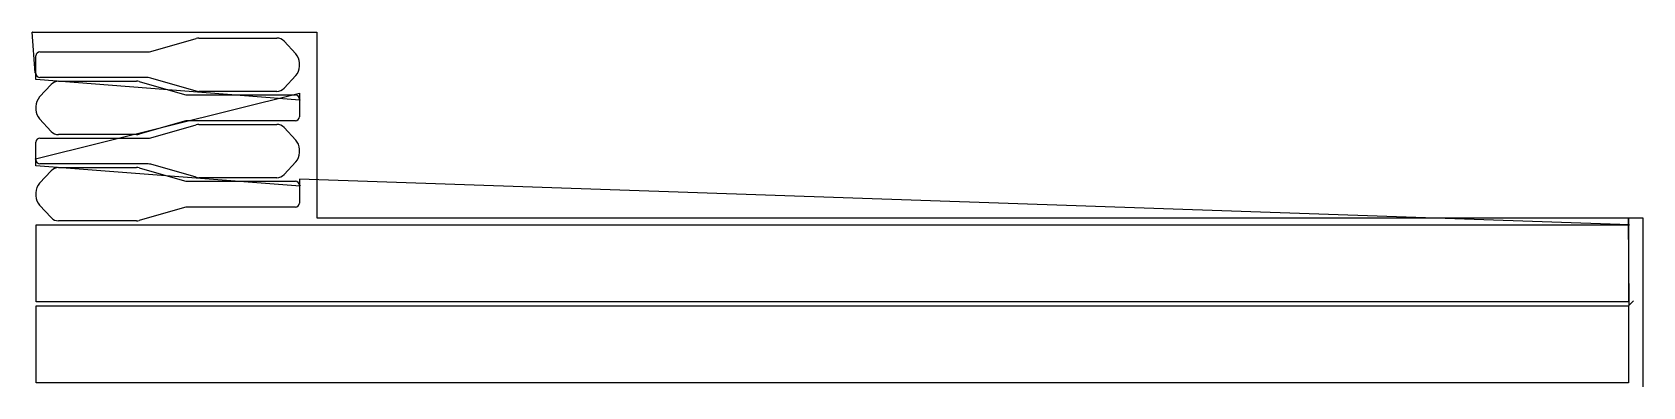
# Model space of a CAD drawing. Header units: metres. Extents: x 0 to 8184, y 0 to 1801.
import ezdxf

# ---------------------------------------------------------------- set-up
doc = ezdxf.new("R2010")
doc.units = ezdxf.units.M

msp = doc.modelspace()

# ---------------------------------------------------------------- linework, layer by layer
at = {"layer": 'TOOL_0'}
for p, q in [((15.691, 1595.118), (-0.001, 1801.376)), ((-0.001, 1801.376), (0.999, 1801.376)), ((0.999, 1801.376), (-0.001, 1801.376)), ((-0.001, 1801.376), (0.999, 1801.376)), ((0.999, 1801.376), (1445.484, 1801.376)), ((1445.484, 1801.376), (1445.484, 857.927)), ((602.897, 1703.541), (833.507, 1769.667)), ((847.427, 1771.623), (1243.054, 1771.623)), ((1280.107, 1755.435), (1339.227, 1691.591)), ((18.999, 1591.124), (18.999, 1681.124)), ((39.499, 1701.624), (589.253, 1701.624)), ((18.999, 1591.123), (15.691, 1595.118)), ((18.999, 1560.499), (18.999, 1591.124)), ((1359.984, 1456.712), (18.999, 1560.499)), ((589.253, 1570.623), (39.499, 1570.623)), ((833.506, 1502.579), (602.897, 1568.705)), ((1339.227, 1580.655), (1280.107, 1516.811)), ((16.211, 1157.296), (1358, 1492.47)), ((37.772, 1472.39), (96.892, 1536.234)), ((133.945, 1552.422), (529.572, 1552.422)), ((543.492, 1550.466), (774.101, 1484.34)), ((787.745, 1482.422), (1337.499, 1482.422)), ((1243.053, 1500.623), (847.426, 1500.623)), ((1358, 1492.47), (1358, 1461.922)), ((1357.999, 1461.922), (1359.984, 1456.712)), ((1358, 1461.922), (1358, 1371.922)), ((96.892, 1297.61), (37.772, 1361.454)), ((774.102, 1349.504), (543.493, 1283.378)), ((602.898, 1265.138), (833.508, 1331.264)), ((1337.5, 1351.422), (787.746, 1351.422)), ((847.428, 1333.22), (1243.055, 1333.22)), ((1280.108, 1317.032), (1339.228, 1253.188)), ((19, 1152.721), (19, 1242.721)), ((39.5, 1263.221), (589.254, 1263.221)), ((529.573, 1281.422), (133.946, 1281.422)), ((19, 1152.72), (16.211, 1157.296)), ((19, 1122.237), (19, 1152.721)), ((1361.018, 1019.715), (19, 1122.237)), ((37.773, 1033.987), (96.893, 1097.831)), ((589.254, 1132.22), (39.5, 1132.22)), ((133.946, 1114.019), (529.573, 1114.019)), ((543.493, 1112.063), (774.102, 1045.937)), ((833.507, 1064.176), (602.898, 1130.302)), ((1339.228, 1142.252), (1280.108, 1078.408)), ((787.746, 1044.019), (1337.5, 1044.019)), ((1243.054, 1062.22), (847.427, 1062.22)), ((1358, 1023.519), (1361.018, 1019.715)), ((8116.501, 823.436), (1358.001, 1055.545)), ((1358.001, 1055.545), (1358.001, 1023.519)), ((1358.001, 1023.519), (1358.001, 933.519)), ((96.893, 859.207), (37.773, 923.051)), ((774.103, 911.101), (543.494, 844.975)), ((1337.501, 913.019), (787.747, 913.019)), ((20.001, 431.936), (20.001, 823.436)), ((20.001, 823.436), (8111.501, 823.436)), ((529.574, 843.019), (133.947, 843.019)), ((1445.484, 857.927), (8184.112, 857.927)), ((8115.036, 415.037), (8111.501, 858.436)), ((8111.501, 858.436), (8111.501, 823.436)), ((8111.501, 823.436), (8111.501, 431.936)), ((8111.501, 823.436), (8116.501, 823.436)), ((8184.112, 857.927), (8184.112, 0.998)), ((20, 20.001), (20, 411.501)), ((20, 411.501), (8111.5, 411.501)), ((8111.501, 431.936), (20.001, 431.936)), ((8136.249, 436.25), (8111.5, 411.501)), ((8111.5, 411.501), (8115.036, 415.037)), ((8111.5, 411.501), (8111.5, 20.001)), ((8111.5, 20.001), (20, 20.001)), ((8184.112, 0.998), (8184.112, -0.002))]:
    msp.add_line(p, q, dxfattribs=at)
for centre, radius, start, end in [((847.427, 1721.123), 50.5, 90, 106.000253), ((1243.054, 1721.123), 50.5, 42.8004544, 90), ((39.499, 1681.124), 20.5, 90, 180), ((589.253, 1751.124), 49.5, 270, 285.9997711), ((1287.43, 1643.662), 70.57, 1.3592508, 42.7788236), ((639.193, 1636.123), 718.846, 359.3968593, 0.7343443), ((39.499, 1591.123), 20.5, 180, 270), ((589.253, 1521.123), 49.5, 73.9999098, 90), ((1287.499, 1628.556), 70.5, 317.1997932, 0), ((133.945, 1501.922), 50.5, 90, 137.1995456), ((529.572, 1501.922), 50.5, 73.999747, 90), ((787.745, 1531.922), 49.5, 253.9999098, 270), ((847.426, 1551.123), 50.5, 253.999747, 270), ((1243.054, 1551.123), 50.5, 269.9988654, 317.1995456), ((1337.499, 1461.922), 20.5, 0, 90), ((737.806, 1416.922), 718.846, 179.3965405, 180.7343443), ((89.5, 1424.489), 70.5, 137.1997932, 179.9967492), ((89.569, 1409.383), 70.57, 181.3592508, 222.7788236), ((787.746, 1301.922), 49.5, 90, 106.0000902), ((847.428, 1282.72), 50.5, 90, 106.000253), ((1243.055, 1282.72), 50.5, 42.8004544, 90), ((1337.5, 1371.922), 20.5, 270, 0), ((39.5, 1242.721), 20.5, 90, 180), ((133.946, 1331.922), 50.5, 222.7996835, 270), ((529.573, 1331.922), 50.5, 270, 286.000253), ((589.254, 1312.721), 49.5, 270, 285.9997711), ((1287.431, 1205.259), 70.57, 1.3592508, 42.7788236), ((39.5, 1152.72), 20.5, 180, 270), ((1287.5, 1190.153), 70.5, 317.1997932, 0), ((639.194, 1197.72), 718.846, 359.3968593, 0.7343443), ((133.946, 1063.519), 50.5, 90, 137.1995456), ((529.573, 1063.519), 50.5, 73.999747, 90), ((589.254, 1082.72), 49.5, 73.9999098, 90), ((847.427, 1112.72), 50.5, 253.999747, 270), ((1243.055, 1112.72), 50.5, 269.9988654, 317.1995456), ((737.807, 978.519), 718.846, 179.3965405, 180.7343443), ((89.501, 986.086), 70.5, 137.1997932, 179.9967492), ((787.746, 1093.519), 49.5, 253.9999098, 270), ((1337.5, 1023.519), 20.5, 0, 90), ((89.57, 970.98), 70.57, 181.3592508, 222.7788236), ((787.747, 863.519), 49.5, 90, 106.0000902), ((1337.501, 933.519), 20.5, 270, 0), ((133.947, 893.519), 50.5, 222.7996835, 270), ((529.574, 893.519), 50.5, 270, 286.000253)]:
    msp.add_arc(centre, radius, start, end, dxfattribs=at)

doc.saveas('drawing.dxf')
